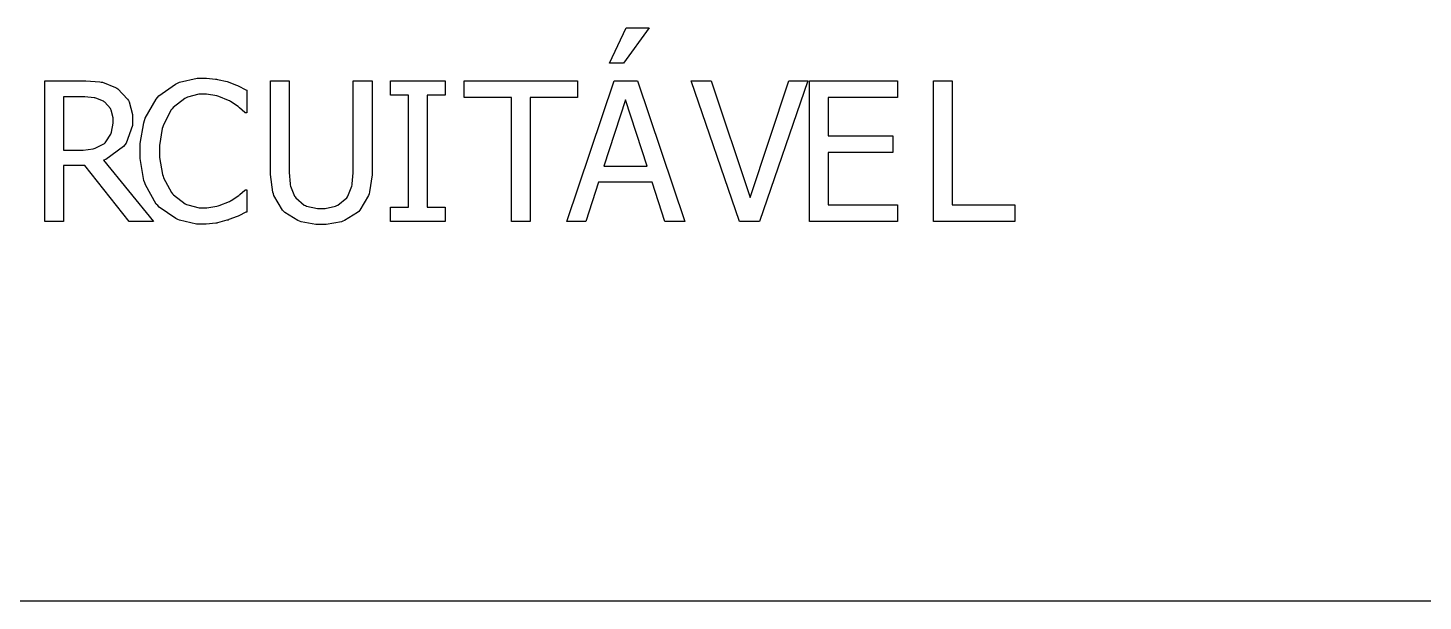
# Model space of a CAD drawing. Header units: millimetres. Extents: x 1974 to 2099, y 1386 to 1555.
# Drawn here: x 2075.019 to 2076.695, y 1485.644 to 1486.332 of the extents above; entities that cross this region are included whole.
import ezdxf

# ---------------------------------------------------------------- set-up
doc = ezdxf.new("R2010")
doc.units = ezdxf.units.MM
doc.layers.add('TEXTO', color=4, linetype='Continuous')

msp = doc.modelspace()

# ---------------------------------------------------------------- linework, layer by layer
at = {"layer": 'TEXTO', "color": 0}
for p, q in [((2075.7174, 1486.2897), (2075.7376, 1486.3321)), ((2075.7652, 1486.3321), (2075.7342, 1486.2897)), ((2075.7376, 1486.3321), (2075.7652, 1486.3321)), ((2075.7376, 1486.3321), (2075.7376, 1486.3321)), ((2075.7342, 1486.2897), (2075.7174, 1486.2897)), ((2075.0388, 1486.0997), (2075.0388, 1486.2686)), ((2075.0388, 1486.2686), (2075.0823, 1486.2686)), ((2075.0823, 1486.2686), (2075.0884, 1486.2686)), ((2075.0884, 1486.2686), (2075.105, 1486.2673)), ((2075.105, 1486.2673), (2075.1067, 1486.2671)), ((2075.1067, 1486.2671), (2075.1082, 1486.2668)), ((2075.1082, 1486.2668), (2075.1237, 1486.2607)), ((2075.1237, 1486.2607), (2075.1253, 1486.2597)), ((2075.1253, 1486.2597), (2075.1267, 1486.2588)), ((2075.1761, 1486.2504), (2075.1961, 1486.2647)), ((2075.1961, 1486.2647), (2075.1984, 1486.2657)), ((2075.1984, 1486.2657), (2075.2007, 1486.2668)), ((2075.2007, 1486.2668), (2075.2222, 1486.2717)), ((2075.2222, 1486.2717), (2075.2294, 1486.2717)), ((2075.2294, 1486.2717), (2075.2334, 1486.2717)), ((2075.2334, 1486.2717), (2075.244, 1486.2707)), ((2075.244, 1486.2707), (2075.2453, 1486.2704)), ((2075.2453, 1486.2704), (2075.2465, 1486.2702)), ((2075.2465, 1486.2702), (2075.258, 1486.2676)), ((2075.258, 1486.2676), (2075.2591, 1486.2673)), ((2075.2591, 1486.2673), (2075.26, 1486.2671)), ((2075.26, 1486.2671), (2075.2694, 1486.2635)), ((2075.2694, 1486.2635), (2075.2703, 1486.263)), ((2075.2703, 1486.263), (2075.2712, 1486.2626)), ((2075.2712, 1486.2626), (2075.2806, 1486.2579)), ((2075.31, 1486.1633), (2075.31, 1486.2686)), ((2075.31, 1486.2686), (2075.3324, 1486.2686)), ((2075.3324, 1486.2686), (2075.3324, 1486.1633)), ((2075.4096, 1486.1627), (2075.4096, 1486.2686)), ((2075.4096, 1486.2686), (2075.4321, 1486.2686)), ((2075.4321, 1486.2686), (2075.4321, 1486.1633)), ((2075.4545, 1486.2514), (2075.4545, 1486.2686)), ((2075.4545, 1486.2686), (2075.52, 1486.2686)), ((2075.52, 1486.2686), (2075.52, 1486.2514)), ((2075.543, 1486.2486), (2075.543, 1486.2686)), ((2075.543, 1486.2686), (2075.679, 1486.2686)), ((2075.6662, 1486.0997), (2075.7232, 1486.2686)), ((2075.679, 1486.2686), (2075.679, 1486.2486)), ((2075.7232, 1486.2686), (2075.7509, 1486.2686)), ((2075.7509, 1486.2686), (2075.8079, 1486.0997)), ((2075.8736, 1486.0997), (2075.8155, 1486.2686)), ((2075.8155, 1486.2686), (2075.8395, 1486.2686)), ((2075.8395, 1486.2686), (2075.8863, 1486.1284)), ((2075.8863, 1486.1284), (2075.933, 1486.2686)), ((2075.9559, 1486.2686), (2075.8978, 1486.0997)), ((2075.933, 1486.2686), (2075.9559, 1486.2686)), ((2075.933, 1486.2686), (2075.933, 1486.2686)), ((2075.9578, 1486.0997), (2075.9578, 1486.2686)), ((2075.9578, 1486.2686), (2076.0634, 1486.2686)), ((2076.0634, 1486.2686), (2076.0634, 1486.2486)), ((2076.1067, 1486.0997), (2076.1067, 1486.2686)), ((2076.1067, 1486.2686), (2076.1292, 1486.2686)), ((2076.1292, 1486.2686), (2076.1292, 1486.1197)), ((2075.0835, 1486.2493), (2075.0613, 1486.2493)), ((2075.0613, 1486.2493), (2075.0613, 1486.1855)), ((2075.0871, 1486.2493), (2075.0835, 1486.2493)), ((2075.0981, 1486.2483), (2075.0871, 1486.2493)), ((2075.0992, 1486.2481), (2075.0981, 1486.2483)), ((2075.1003, 1486.2478), (2075.0992, 1486.2481)), ((2075.1095, 1486.2442), (2075.1003, 1486.2478)), ((2075.1104, 1486.2435), (2075.1095, 1486.2442)), ((2075.1112, 1486.243), (2075.1104, 1486.2435)), ((2075.1179, 1486.2352), (2075.1112, 1486.243)), ((2075.1267, 1486.2588), (2075.1385, 1486.2466)), ((2075.1385, 1486.2466), (2075.1394, 1486.245)), ((2075.1394, 1486.245), (2075.1402, 1486.2435)), ((2075.1402, 1486.2435), (2075.1445, 1486.2281)), ((2075.1597, 1486.2236), (2075.1727, 1486.2465)), ((2075.1727, 1486.2465), (2075.1745, 1486.2484)), ((2075.1745, 1486.2484), (2075.1761, 1486.2504)), ((2075.2071, 1486.2475), (2075.193, 1486.2365)), ((2075.2087, 1486.2481), (2075.2071, 1486.2475)), ((2075.2103, 1486.2489), (2075.2087, 1486.2481)), ((2075.2241, 1486.2525), (2075.2103, 1486.2489)), ((2075.2292, 1486.2525), (2075.2241, 1486.2525)), ((2075.2333, 1486.2525), (2075.2292, 1486.2525)), ((2075.2455, 1486.2507), (2075.2333, 1486.2525)), ((2075.2468, 1486.2502), (2075.2455, 1486.2507)), ((2075.248, 1486.2499), (2075.2468, 1486.2502)), ((2075.2598, 1486.245), (2075.248, 1486.2499)), ((2075.2608, 1486.2445), (2075.2598, 1486.245)), ((2075.2619, 1486.2439), (2075.2608, 1486.2445)), ((2075.2714, 1486.2376), (2075.2619, 1486.2439)), ((2075.2806, 1486.2579), (2075.2816, 1486.2573)), ((2075.2816, 1486.2573), (2075.2816, 1486.2303)), ((2075.476, 1486.2514), (2075.4545, 1486.2514)), ((2075.476, 1486.117), (2075.476, 1486.2514)), ((2075.52, 1486.2514), (2075.4985, 1486.2514)), ((2075.4985, 1486.2514), (2075.4985, 1486.117)), ((2075.5998, 1486.2486), (2075.543, 1486.2486)), ((2075.5998, 1486.0997), (2075.5998, 1486.2486)), ((2075.679, 1486.2486), (2075.6223, 1486.2486)), ((2075.6223, 1486.2486), (2075.6223, 1486.0997)), ((2075.7365, 1486.2457), (2075.7105, 1486.166)), ((2075.7626, 1486.166), (2075.7365, 1486.2457)), ((2076.0634, 1486.2486), (2075.9802, 1486.2486)), ((2075.9802, 1486.2486), (2075.9802, 1486.2024)), ((2075.1184, 1486.2342), (2075.1179, 1486.2352)), ((2075.1188, 1486.2333), (2075.1184, 1486.2342)), ((2075.121, 1486.2243), (2075.1188, 1486.2333)), ((2075.1445, 1486.2281), (2075.1445, 1486.2228)), ((2075.1906, 1486.2337), (2075.1814, 1486.2157)), ((2075.1919, 1486.235), (2075.1906, 1486.2337)), ((2075.193, 1486.2365), (2075.1919, 1486.235)), ((2075.2722, 1486.2369), (2075.2714, 1486.2376)), ((2075.273, 1486.2363), (2075.2722, 1486.2369)), ((2075.2793, 1486.2307), (2075.273, 1486.2363)), ((2075.2798, 1486.2303), (2075.2793, 1486.2307)), ((2075.2816, 1486.2303), (2075.2798, 1486.2303)), ((2075.1191, 1486.2068), (2075.121, 1486.2176)), ((2075.121, 1486.2211), (2075.121, 1486.2243)), ((2075.121, 1486.2176), (2075.121, 1486.2211)), ((2075.121, 1486.2211), (2075.121, 1486.2211)), ((2075.1445, 1486.215), (2075.1367, 1486.1938)), ((2075.1445, 1486.2228), (2075.1445, 1486.215)), ((2075.1534, 1486.1933), (2075.1578, 1486.2183)), ((2075.1578, 1486.2183), (2075.1588, 1486.2209)), ((2075.1588, 1486.2209), (2075.1597, 1486.2236)), ((2075.18, 1486.2113), (2075.1768, 1486.1909)), ((2075.1807, 1486.2134), (2075.18, 1486.2113)), ((2075.1814, 1486.2157), (2075.1807, 1486.2134)), ((2075.0996, 1486.1876), (2075.1106, 1486.1934)), ((2075.1106, 1486.1934), (2075.1115, 1486.1943)), ((2075.1115, 1486.1943), (2075.1123, 1486.1952)), ((2075.1123, 1486.1952), (2075.1183, 1486.2046)), ((2075.1183, 1486.2046), (2075.1187, 1486.2057)), ((2075.1187, 1486.2057), (2075.1191, 1486.2068)), ((2075.1367, 1486.1938), (2075.1351, 1486.1917)), ((2075.1534, 1486.184), (2075.1534, 1486.1933)), ((2075.9802, 1486.2024), (2076.0577, 1486.2024)), ((2076.0577, 1486.2024), (2076.0577, 1486.1824)), ((2075.0613, 1486.1855), (2075.081, 1486.1855)), ((2075.081, 1486.1855), (2075.0852, 1486.1855)), ((2075.0852, 1486.1855), (2075.097, 1486.187)), ((2075.097, 1486.187), (2075.0983, 1486.1873)), ((2075.0983, 1486.1873), (2075.0996, 1486.1876)), ((2075.1334, 1486.1896), (2075.1121, 1486.1743)), ((2075.1351, 1486.1917), (2075.1334, 1486.1896)), ((2075.1534, 1486.1753), (2075.1534, 1486.184)), ((2075.1768, 1486.1909), (2075.1768, 1486.184)), ((2075.1768, 1486.184), (2075.1768, 1486.1765)), ((2075.1768, 1486.1765), (2075.1802, 1486.1563)), ((2076.0577, 1486.1824), (2075.9802, 1486.1824)), ((2075.9802, 1486.1824), (2075.9802, 1486.1197)), ((2075.0869, 1486.1668), (2075.0613, 1486.1668)), ((2075.0613, 1486.1668), (2075.0613, 1486.0997)), ((2075.1404, 1486.0997), (2075.0869, 1486.1668)), ((2075.1121, 1486.1743), (2075.1095, 1486.1732)), ((2075.1095, 1486.1732), (2075.1695, 1486.0997)), ((2075.1095, 1486.1732), (2075.1095, 1486.1732)), ((2075.158, 1486.1491), (2075.1534, 1486.1753)), ((2075.31, 1486.1563), (2075.31, 1486.1633)), ((2075.3324, 1486.1633), (2075.3324, 1486.1584)), ((2075.4096, 1486.1583), (2075.4096, 1486.1627)), ((2075.4321, 1486.1633), (2075.4321, 1486.1558)), ((2075.7105, 1486.166), (2075.7626, 1486.166)), ((2075.7105, 1486.166), (2075.7105, 1486.166)), ((2075.159, 1486.1463), (2075.158, 1486.1491)), ((2075.1598, 1486.1436), (2075.159, 1486.1463)), ((2075.1728, 1486.1207), (2075.1598, 1486.1436)), ((2075.1802, 1486.1563), (2075.181, 1486.1541)), ((2075.181, 1486.1541), (2075.1817, 1486.1521)), ((2075.1817, 1486.1521), (2075.1912, 1486.1344)), ((2075.3129, 1486.1351), (2075.31, 1486.1563)), ((2075.3324, 1486.1584), (2075.3336, 1486.1449)), ((2075.3336, 1486.1449), (2075.3339, 1486.1436)), ((2075.3339, 1486.1436), (2075.3341, 1486.1423)), ((2075.3341, 1486.1423), (2075.3389, 1486.1303)), ((2075.4031, 1486.1303), (2075.4079, 1486.1423)), ((2075.4079, 1486.1423), (2075.4082, 1486.1436)), ((2075.4082, 1486.1436), (2075.4084, 1486.1449)), ((2075.4084, 1486.1449), (2075.4096, 1486.1583)), ((2075.4321, 1486.1558), (2075.4291, 1486.1352)), ((2075.7043, 1486.147), (2075.6889, 1486.0997)), ((2075.7688, 1486.147), (2075.7043, 1486.147)), ((2075.7841, 1486.0997), (2075.7688, 1486.147)), ((2075.1912, 1486.1344), (2075.1924, 1486.133)), ((2075.1924, 1486.133), (2075.1936, 1486.1316)), ((2075.1936, 1486.1316), (2075.2074, 1486.1211)), ((2075.263, 1486.125), (2075.272, 1486.131)), ((2075.272, 1486.131), (2075.2728, 1486.1316)), ((2075.2728, 1486.1316), (2075.2734, 1486.1323)), ((2075.2734, 1486.1323), (2075.2794, 1486.1375)), ((2075.2794, 1486.1375), (2075.2799, 1486.1379)), ((2075.2799, 1486.1379), (2075.2816, 1486.1379)), ((2075.2816, 1486.1379), (2075.2816, 1486.1111)), ((2075.3136, 1486.1329), (2075.3129, 1486.1351)), ((2075.3142, 1486.1308), (2075.3136, 1486.1329)), ((2075.3246, 1486.1133), (2075.3142, 1486.1308)), ((2075.3389, 1486.1303), (2075.3397, 1486.1292)), ((2075.3397, 1486.1292), (2075.3404, 1486.1281)), ((2075.3404, 1486.1281), (2075.3507, 1486.1195)), ((2075.3911, 1486.1195), (2075.4017, 1486.1281)), ((2075.4017, 1486.1281), (2075.4025, 1486.1292)), ((2075.4025, 1486.1292), (2075.4031, 1486.1303)), ((2075.4279, 1486.131), (2075.4175, 1486.1132)), ((2075.4286, 1486.1331), (2075.4279, 1486.131)), ((2075.4291, 1486.1352), (2075.4286, 1486.1331)), ((2075.1746, 1486.1188), (2075.1728, 1486.1207)), ((2075.1762, 1486.117), (2075.1746, 1486.1188)), ((2075.1963, 1486.1032), (2075.1762, 1486.117)), ((2075.2074, 1486.1211), (2075.209, 1486.1203)), ((2075.209, 1486.1203), (2075.2106, 1486.1196)), ((2075.2106, 1486.1196), (2075.2245, 1486.1161)), ((2075.2245, 1486.1161), (2075.2292, 1486.1161)), ((2075.2292, 1486.1161), (2075.2337, 1486.1161)), ((2075.2337, 1486.1161), (2075.2458, 1486.118)), ((2075.2458, 1486.118), (2075.2473, 1486.1184)), ((2075.2473, 1486.1184), (2075.2486, 1486.1188)), ((2075.2486, 1486.1188), (2075.2608, 1486.1239)), ((2075.2608, 1486.1239), (2075.262, 1486.1244)), ((2075.262, 1486.1244), (2075.263, 1486.125)), ((2075.2806, 1486.1108), (2075.2719, 1486.1066)), ((2075.2816, 1486.1111), (2075.2806, 1486.1108)), ((2075.3261, 1486.1118), (2075.3246, 1486.1133)), ((2075.3274, 1486.1105), (2075.3261, 1486.1118)), ((2075.3431, 1486.1008), (2075.3274, 1486.1105)), ((2075.3507, 1486.1195), (2075.352, 1486.1189)), ((2075.352, 1486.1189), (2075.3533, 1486.1183)), ((2075.3533, 1486.1183), (2075.3666, 1486.1154)), ((2075.3666, 1486.1154), (2075.371, 1486.1154)), ((2075.371, 1486.1154), (2075.3757, 1486.1154)), ((2075.3757, 1486.1154), (2075.3883, 1486.1183)), ((2075.3883, 1486.1183), (2075.3898, 1486.1189)), ((2075.3898, 1486.1189), (2075.3911, 1486.1195)), ((2075.4147, 1486.1105), (2075.399, 1486.1008)), ((2075.4161, 1486.1118), (2075.4147, 1486.1105)), ((2075.4175, 1486.1132), (2075.4161, 1486.1118)), ((2075.4545, 1486.0997), (2075.4545, 1486.117)), ((2075.4545, 1486.117), (2075.476, 1486.117)), ((2075.4985, 1486.117), (2075.52, 1486.117)), ((2075.52, 1486.117), (2075.52, 1486.0997)), ((2075.52, 1486.117), (2075.52, 1486.117)), ((2075.9802, 1486.1197), (2076.0634, 1486.1197)), ((2076.0634, 1486.1197), (2076.0634, 1486.0997)), ((2076.1292, 1486.1197), (2076.2046, 1486.1197)), ((2076.2046, 1486.1197), (2076.2046, 1486.0997)), ((2076.2046, 1486.1197), (2076.2046, 1486.1197)), ((2075.0613, 1486.0997), (2075.0388, 1486.0997)), ((2075.1695, 1486.0997), (2075.1404, 1486.0997)), ((2075.1986, 1486.1022), (2075.1963, 1486.1032)), ((2075.2009, 1486.1013), (2075.1986, 1486.1022)), ((2075.2214, 1486.0967), (2075.2009, 1486.1013)), ((2075.2291, 1486.0967), (2075.2214, 1486.0967)), ((2075.2329, 1486.0967), (2075.2291, 1486.0967)), ((2075.2291, 1486.0967), (2075.2291, 1486.0967)), ((2075.2444, 1486.0977), (2075.2329, 1486.0967)), ((2075.2455, 1486.0979), (2075.2444, 1486.0977)), ((2075.2465, 1486.0982), (2075.2455, 1486.0979)), ((2075.2578, 1486.1012), (2075.2465, 1486.0982)), ((2075.2591, 1486.1015), (2075.2578, 1486.1012)), ((2075.2602, 1486.102), (2075.2591, 1486.1015)), ((2075.2702, 1486.1058), (2075.2602, 1486.102)), ((2075.2711, 1486.1062), (2075.2702, 1486.1058)), ((2075.2719, 1486.1066), (2075.2711, 1486.1062)), ((2075.345, 1486.1001), (2075.3431, 1486.1008)), ((2075.3469, 1486.0995), (2075.345, 1486.1001)), ((2075.3645, 1486.0962), (2075.3469, 1486.0995)), ((2075.371, 1486.0962), (2075.3645, 1486.0962)), ((2075.3771, 1486.0962), (2075.371, 1486.0962)), ((2075.371, 1486.0962), (2075.371, 1486.0962)), ((2075.3954, 1486.0995), (2075.3771, 1486.0962)), ((2075.3972, 1486.1001), (2075.3954, 1486.0995)), ((2075.399, 1486.1008), (2075.3972, 1486.1001)), ((2075.52, 1486.0997), (2075.4545, 1486.0997)), ((2075.6223, 1486.0997), (2075.5998, 1486.0997)), ((2075.6223, 1486.0997), (2075.6223, 1486.0997)), ((2075.6889, 1486.0997), (2075.6662, 1486.0997)), ((2075.6889, 1486.0997), (2075.6889, 1486.0997)), ((2075.8079, 1486.0997), (2075.7841, 1486.0997)), ((2075.8978, 1486.0997), (2075.8736, 1486.0997)), ((2076.0634, 1486.0997), (2075.9578, 1486.0997)), ((2076.0634, 1486.0997), (2076.0634, 1486.0997)), ((2076.2046, 1486.0997), (2076.1067, 1486.0997)), ((2098.7779, 1485.644), (2069.8934, 1485.644))]:
    msp.add_line(p, q, dxfattribs=at)

doc.saveas('drawing.dxf')
